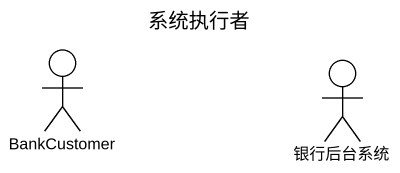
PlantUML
@startuml
title 系统执行者
actor BankCustomer
actor 银行后台系统
@enduml
